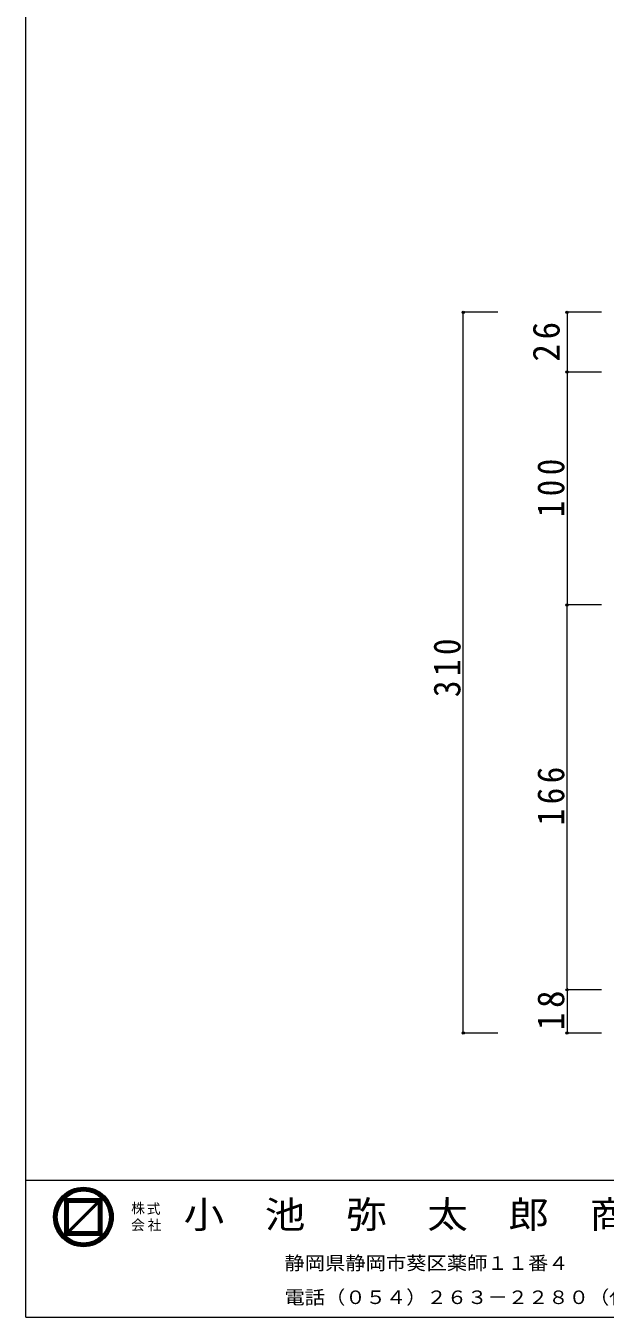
# Model space of a CAD drawing. Units: millimetres, scale not verified. Extents: x -1135 to 2170, y -967 to 2693.
# Drawn here: x 593 to 844, y -967 to -407 of the extents above; entities that cross this region are included whole.
import ezdxf
from ezdxf.enums import TextEntityAlignment as Align

# ---------------------------------------------------------------- set-up
doc = ezdxf.new("R2010")
doc.units = ezdxf.units.MM
doc.header["$LTSCALE"] = 2
doc.header["$PDMODE"] = 32
doc.header["$PDSIZE"] = 1
doc.layers.add('0-1_01', color=3, linetype='Continuous', lineweight=18)
doc.styles.add('ＭＳ ゴシック', font='')
doc.styles.get('ＭＳ ゴシック').set_extended_font_data('MS Gothic')

msp = doc.modelspace()

# ---------------------------------------------------------------- linework, layer by layer
at = {"layer": '0-1_01', "color": 2}
for p, q in [((592.646, -967.366), (592.646, 152.641)), ((2169.534, -908.106), (592.646, -908.106)), ((592.646, -967.366), (2169.534, -967.366))]:
    msp.add_line(p, q, dxfattribs=at)
at = {"layer": '0-1_01', "color": 7}
for p, q in [((782.244, -844.091), (782.244, -531.353)), ((797.244, -531.354), (782.244, -531.354)), ((842.244, -531.354), (827.244, -531.354)), ((827.244, -531.354), (827.244, -557.353)), ((842.244, -557.353), (827.244, -557.353)), ((827.244, -557.353), (827.244, -658.328)), ((842.244, -658.328), (827.244, -658.328)), ((827.244, -824.643), (827.244, -658.328)), ((827.244, -824.643), (827.244, -844.091)), ((842.244, -825.344), (827.244, -825.344)), ((797.244, -844.091), (782.244, -844.091)), ((842.244, -844.091), (827.244, -844.091))]:
    msp.add_line(p, q, dxfattribs=at)
at = {"layer": '0-1_01', "color": 4, "lineweight": 9}
for p, q in [((609.604, -916.063), (625.604, -916.063)), ((609.604, -916.383), (625.604, -916.383)), ((609.604, -916.703), (625.604, -916.703)), ((609.604, -917.023), (625.604, -917.023)), ((609.604, -917.344), (625.604, -917.344)), ((609.604, -917.663), (611.204, -917.663)), ((609.604, -917.983), (611.204, -917.983)), ((609.604, -918.303), (611.204, -918.303)), ((609.604, -918.623), (611.204, -918.623)), ((611.204, -917.503), (611.204, -917.18)), ((622.319, -918.623), (623.45, -918.623)), ((622.638, -918.303), (623.77, -918.303)), ((622.958, -917.983), (625.604, -917.983)), ((623.279, -917.663), (625.604, -917.663)), ((624.004, -918.303), (625.604, -918.303)), ((624.004, -918.623), (625.604, -918.623)), ((609.604, -918.943), (611.204, -918.943)), ((609.604, -919.263), (611.204, -919.263)), ((609.604, -919.583), (611.204, -919.583)), ((609.604, -919.903), (611.204, -919.903)), ((609.604, -920.223), (611.204, -920.223)), ((609.604, -920.543), (611.204, -920.543)), ((609.604, -920.863), (611.204, -920.863)), ((609.604, -921.183), (611.204, -921.183)), ((609.604, -921.503), (611.204, -921.503)), ((609.604, -921.823), (611.204, -921.823)), ((609.604, -922.143), (611.204, -922.143)), ((609.604, -922.463), (611.204, -922.463)), ((609.604, -922.783), (611.204, -922.783)), ((609.604, -923.103), (611.204, -923.103)), ((609.604, -923.423), (611.204, -923.423)), ((609.604, -923.743), (611.204, -923.743)), ((609.604, -924.063), (611.204, -924.063)), ((609.604, -924.383), (611.204, -924.383)), ((616.559, -924.383), (617.69, -924.383)), ((616.878, -924.063), (618.01, -924.063)), ((617.199, -923.743), (618.33, -923.743)), ((617.519, -923.423), (618.65, -923.423)), ((617.839, -923.103), (618.97, -923.103)), ((618.159, -922.783), (619.29, -922.783)), ((618.478, -922.463), (619.61, -922.463)), ((618.799, -922.143), (619.93, -922.143)), ((619.119, -921.823), (620.25, -921.823)), ((619.438, -921.503), (620.57, -921.503)), ((619.759, -921.183), (620.89, -921.183)), ((620.079, -920.863), (621.21, -920.863)), ((620.399, -920.543), (621.53, -920.543)), ((620.719, -920.223), (621.85, -920.223)), ((621.038, -919.903), (622.17, -919.903)), ((621.358, -919.583), (622.49, -919.583)), ((621.678, -919.263), (622.81, -919.263)), ((621.998, -918.943), (623.13, -918.943)), ((624.004, -918.943), (625.604, -918.943)), ((624.004, -919.263), (625.604, -919.263)), ((624.004, -919.583), (625.604, -919.583)), ((624.004, -919.903), (625.604, -919.903)), ((624.004, -920.223), (625.604, -920.223)), ((624.004, -920.543), (625.604, -920.543)), ((624.004, -920.863), (625.604, -920.863)), ((624.004, -921.183), (625.604, -921.183)), ((624.004, -921.503), (625.604, -921.503)), ((624.004, -921.823), (625.604, -921.823)), ((624.004, -922.143), (625.604, -922.143)), ((624.004, -922.463), (625.604, -922.463)), ((624.004, -922.783), (625.604, -922.783)), ((624.004, -923.103), (625.604, -923.103)), ((624.004, -923.423), (625.604, -923.423)), ((624.004, -923.743), (625.604, -923.743)), ((624.004, -924.063), (625.604, -924.063)), ((624.004, -924.383), (625.604, -924.383)), ((609.604, -924.703), (611.204, -924.703)), ((609.604, -925.023), (611.204, -925.023)), ((609.604, -925.343), (611.204, -925.343)), ((609.604, -925.663), (611.204, -925.663)), ((609.604, -925.983), (611.204, -925.983)), ((609.604, -926.303), (611.204, -926.303)), ((609.604, -926.623), (611.204, -926.623)), ((609.604, -926.943), (611.204, -926.943)), ((609.604, -927.263), (611.204, -927.263)), ((609.604, -927.583), (611.204, -927.583)), ((609.604, -927.903), (611.204, -927.903)), ((609.604, -928.223), (611.204, -928.223)), ((609.604, -928.543), (611.204, -928.543)), ((609.604, -928.863), (611.204, -928.863)), ((609.604, -929.183), (611.204, -929.183)), ((609.604, -929.503), (611.204, -929.503)), ((609.604, -929.823), (612.25, -929.823)), ((611.439, -929.503), (612.57, -929.503)), ((611.758, -929.183), (612.89, -929.183)), ((612.079, -928.863), (613.21, -928.863)), ((612.399, -928.543), (613.53, -928.543)), ((612.718, -928.223), (613.85, -928.223)), ((613.038, -927.903), (614.17, -927.903)), ((613.359, -927.583), (614.49, -927.583)), ((613.679, -927.263), (614.81, -927.263)), ((613.999, -926.943), (615.13, -926.943)), ((614.318, -926.623), (615.45, -926.623)), ((614.639, -926.303), (615.77, -926.303)), ((614.959, -925.983), (616.09, -925.983)), ((615.279, -925.663), (616.41, -925.663)), ((615.598, -925.343), (616.73, -925.343)), ((615.919, -925.023), (617.05, -925.023)), ((616.239, -924.703), (617.37, -924.703)), ((624.004, -924.703), (625.604, -924.703)), ((624.004, -925.023), (625.604, -925.023)), ((624.004, -925.343), (625.604, -925.343)), ((624.004, -925.663), (625.604, -925.663)), ((624.004, -925.983), (625.604, -925.983)), ((624.004, -926.303), (625.604, -926.303)), ((624.004, -926.623), (625.604, -926.623)), ((624.004, -926.943), (625.604, -926.943)), ((624.004, -927.263), (625.604, -927.263)), ((624.004, -927.583), (625.604, -927.583)), ((624.004, -927.903), (625.604, -927.903)), ((624.004, -928.223), (625.604, -928.223)), ((624.004, -928.543), (625.604, -928.543)), ((624.004, -928.863), (625.604, -928.863)), ((624.004, -929.183), (625.604, -929.183)), ((624.004, -929.503), (625.604, -929.503)), ((624.004, -929.823), (625.604, -929.823)), ((609.604, -930.143), (611.93, -930.143)), ((609.604, -930.463), (625.604, -930.463)), ((609.604, -930.783), (625.604, -930.783)), ((609.604, -931.103), (625.604, -931.103)), ((609.604, -931.423), (625.604, -931.423)), ((609.604, -931.743), (625.604, -931.743)), ((624.004, -930.143), (625.604, -930.143))]:
    msp.add_line(p, q, dxfattribs=at)
at = {"layer": '0-1_01'}
for p, q in [((611.204, -929.737), (611.204, -917.503)), ((624.004, -918.069), (611.77, -930.303)), ((624.004, -918.069), (624.004, -930.303)), ((624.004, -930.303), (611.77, -930.303))]:
    msp.add_line(p, q, dxfattribs=at)
msp.add_lwpolyline([(609.604, -931.903), (609.604, -915.903), (625.604, -915.903), (625.604, -931.903)], close=True, dxfattribs=at)
msp.add_lwpolyline([(611.204, -917.503), (623.439, -917.503), (611.204, -929.737)], dxfattribs=at)
for radius in [12.914, 11.314]:
    msp.add_circle((617.604, -923.903), radius, dxfattribs=at)
at = {"layer": '0-1_01', "color": 4, "lineweight": 9}
for radius in [12.754, 12.434, 12.114, 11.794, 11.474]:
    msp.add_circle((617.604, -923.903), radius, dxfattribs=at)
at = {"layer": '0-1_01'}
for p in [(782.244, -531.354), (827.244, -531.354), (827.244, -557.353), (827.244, -658.328), (827.244, -825.344), (782.244, -844.091), (827.244, -844.091)]:
    msp.add_point(p, dxfattribs=at)

# ---------------------------------------------------------------- texts
at = {"layer": '0-1_01', "color": 7, "style": 'ＭＳ ゴシック'}
for s, p in [('株', (638.289, -923.648)), ('式', (645.039, -923.849)), ('会', (638.239, -930.898)), ('社', (645.439, -930.898))]:
    msp.add_text(s, height=4.399, dxfattribs=at).set_placement(p, align=Align.BOTTOM_LEFT)
at = {"layer": '0-1_01', "color": 2, "style": 'ＭＳ ゴシック', "width": 1.1}
msp.add_text('小\u3000池\u3000弥\u3000太\u3000郎\u3000商\u3000店', height=11.73, dxfattribs=at).set_placement((661.034, -932.236), align=Align.BOTTOM_LEFT)
at = {"layer": '0-1_01', "style": 'ＭＳ ゴシック', "width": 1.1}
for s, p in [('静岡県静岡市葵区薬師１１番４', (704.741, -948.597)), ('電話（０５４）２６３－２２８０（代表）', (704.745, -963.43))]:
    msp.add_text(s, height=5.865, dxfattribs=at).set_placement(p, align=Align.BOTTOM_LEFT)
at = {"layer": '0-1_01', "color": 2, "char_height": 11.73, "attachment_point": 7, "rotation": 90, "style": 'ＭＳ ゴシック'}
for s, insert in [('\\T1.27;\\W0.95;26', (824.244, -552.778)), ('\\T1.27;\\W0.9;100', (826.244, -620.341)), ('\\T1.27;\\W0.9;310', (781.244, -698.348)), ('\\T1.27;\\W0.9;166', (826.244, -753.986)), ('\\T1.27;\\W0.95;18', (826.244, -842.844))]:
    msp.add_mtext(s, dxfattribs=dict(at, insert=insert))

doc.saveas('drawing.dxf')
